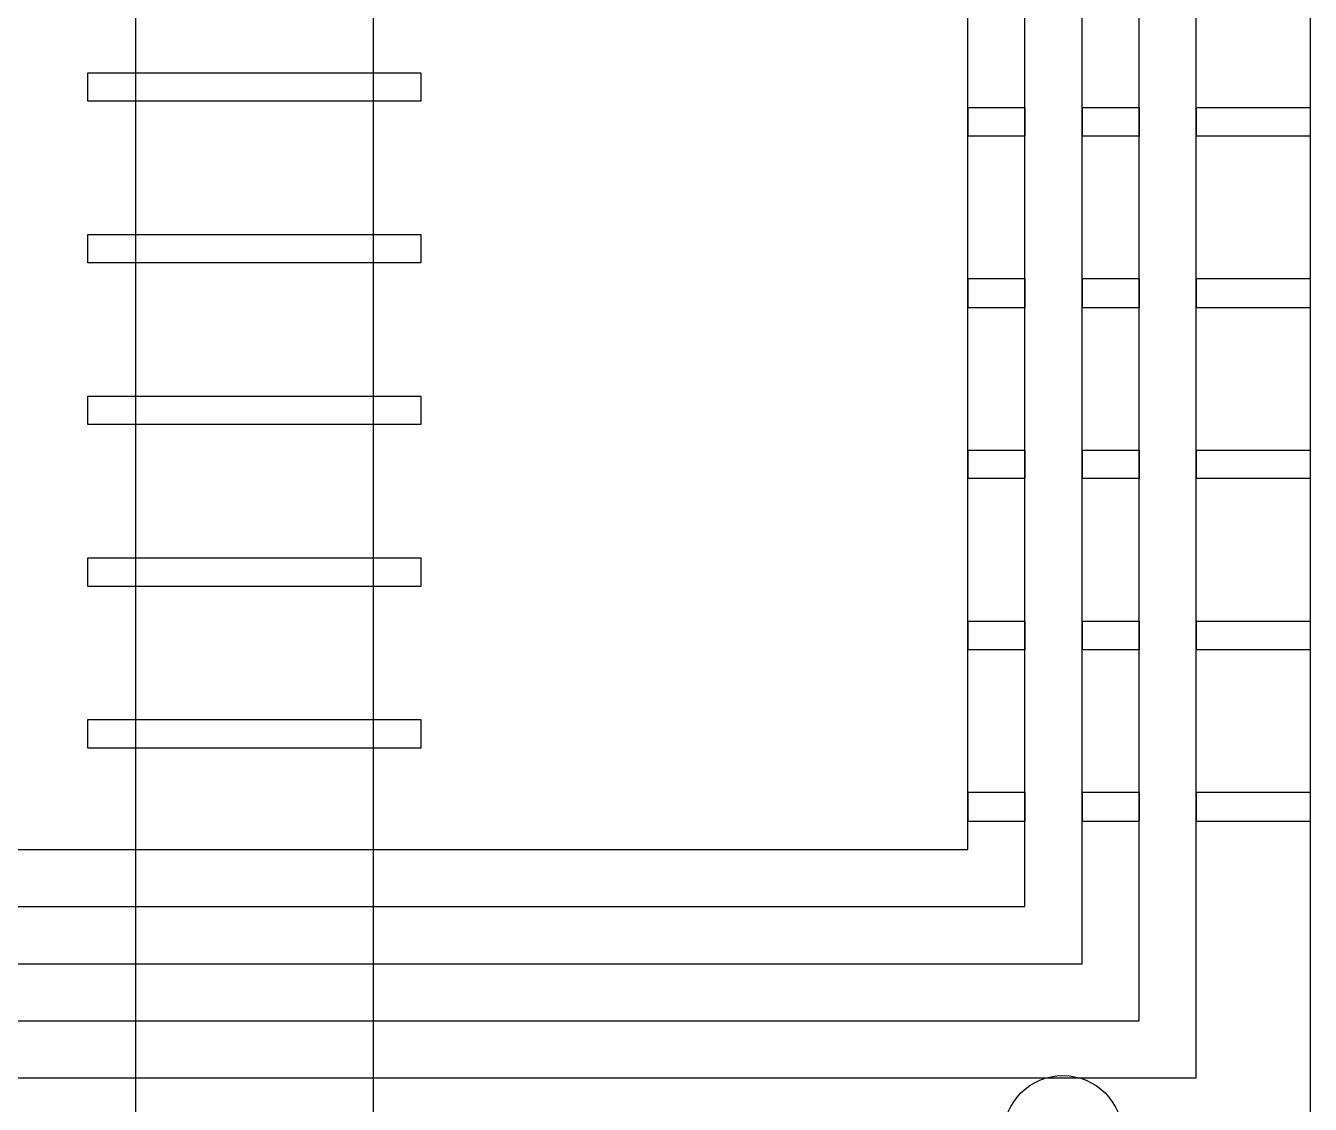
# Model space of a CAD drawing. Header units: millimetres. Extents: x -35 to 26, y -14 to 63.
# Drawn here: x -4.81 to 22.2, y 17.64 to 40.32 of the extents above; entities that cross this region are included whole.
import ezdxf

# ---------------------------------------------------------------- set-up
doc = ezdxf.new("R2010")
doc.units = ezdxf.units.MM
doc.layers.add('Body', color=7, linetype='CONTINUOUS')

msp = doc.modelspace()

# ---------------------------------------------------------------- linework, layer by layer
at = {"layer": 'Body'}
for p, q in [((19.8, 18.2), (19.8, 57.8)), ((19.8, 18.2), (19.8, 57.8)), ((19.8, 18.2, 14), (19.8, 57.8, 14)), ((19.8, 18.2, 14), (19.8, 57.8, 14)), ((18.6, 19.4, 14), (18.6, 56.6, 14)), ((18.6, 19.4), (18.6, 56.6)), ((18.6, 19.4, 14), (18.6, 56.6, 14)), ((18.6, 19.4), (18.6, 56.6)), ((22.2, 56.0819), (22.2, 15.8)), ((22.2, 56.0819), (22.2, 15.8)), ((17.4, 20.6), (17.4, 55.4)), ((17.4, 20.6), (17.4, 55.4)), ((17.4, 20.6, 14), (17.4, 55.4, 14)), ((17.4, 20.6, 14), (17.4, 55.4, 14)), ((16.2, 21.8), (16.2, 54.2)), ((16.2, 21.8, 14), (16.2, 54.2, 14)), ((16.2, 21.8), (16.2, 54.2)), ((16.2, 21.8, 14), (16.2, 54.2, 14)), ((15, 23, 14), (15, 53, 14)), ((15, 23), (15, 53)), ((15, 23, 14), (15, 53, 14)), ((15, 23), (15, 53)), ((22.2, 46.08, 27), (22.2, 15.8, 27)), ((22.2, 46.08, 27), (22.2, 15.8, 27)), ((-2.5, 42.134, 16), (-2.5, 39.334, 16)), ((-2.5, 42.134, 16), (-2.5, 39.334, 16)), ((-2.5, 42.134, 20), (-2.5, 39.334, 20)), ((-2.5, 42.134, 20), (-2.5, 39.334, 20)), ((2.5, 39.334, 16), (2.5, 42.134, 16)), ((2.5, 39.334, 20), (2.5, 42.134, 20)), ((2.5, 39.334, 16), (2.5, 42.134, 16)), ((2.5, 39.334, 20), (2.5, 42.134, 20)), ((-3.5, 39.334, 14), (3.5, 39.334, 14)), ((-3.5, 38.734, 14), (-3.5, 39.334, 14)), ((-3.5, 38.734, 14), (-3.5, 39.334, 14)), ((-3.5, 39.334, 14), (-3.5, 39.334, 20)), ((-3.5, 38.734, 20), (-3.5, 39.334, 20)), ((-3.5, 39.334, 14), (3.5, 39.334, 14)), ((-3.5, 39.334, 20), (-2.5, 39.334, 20)), ((-3.5, 39.334, 14), (-3.5, 39.334, 20)), ((-3.5, 39.334, 20), (-2.5, 39.334, 20)), ((-3.5, 38.734, 20), (-3.5, 39.334, 20)), ((-2.5, 39.334, 16), (2.5, 39.334, 16)), ((-2.5, 39.334, 16), (-2.5, 39.334, 20)), ((-2.5, 39.334, 20), (-2.5, 38.734, 20)), ((-2.5, 39.334, 16), (2.5, 39.334, 16)), ((-2.5, 39.334, 16), (-2.5, 39.334, 20)), ((-2.5, 39.334, 20), (2.5, 39.334, 20)), ((-2.5, 39.334, 20), (-2.5, 38.734, 20)), ((-2.5, 39.334, 20), (2.5, 39.334, 20)), ((2.5, 39.334, 20), (3.5, 39.334, 20)), ((2.5, 39.334, 20), (2.5, 39.334, 16)), ((2.5, 39.334, 20), (3.5, 39.334, 20)), ((2.5, 38.734, 20), (2.5, 39.334, 20)), ((2.5, 39.334, 20), (2.5, 39.334, 16)), ((2.5, 38.734, 20), (2.5, 39.334, 20)), ((3.5, 39.334, 14), (3.5, 38.734, 14)), ((3.5, 39.334, 14), (3.5, 38.734, 14)), ((3.5, 39.334, 20), (3.5, 38.734, 20)), ((3.5, 39.334, 14), (3.5, 39.334, 20)), ((3.5, 39.334, 14), (3.5, 39.334, 20)), ((3.5, 39.334, 20), (3.5, 38.734, 20)), ((3.5, 38.734, 14), (-3.5, 38.734, 14)), ((3.5, 38.734, 14), (-3.5, 38.734, 14)), ((-3.5, 38.734, 14), (-3.5, 38.734, 20)), ((-2.5, 38.734, 20), (-3.5, 38.734, 20)), ((-3.5, 38.734, 14), (-3.5, 38.734, 20)), ((-2.5, 38.734, 20), (-3.5, 38.734, 20)), ((-2.5, 38.734, 20), (-2.5, 38.734, 16)), ((2.5, 38.734, 16), (-2.5, 38.734, 16)), ((2.5, 38.734, 16), (-2.5, 38.734, 16)), ((-2.5, 38.734, 16), (-2.5, 35.934, 16)), ((-2.5, 38.734, 16), (-2.5, 35.934, 16)), ((-2.5, 38.734, 20), (-2.5, 35.934, 20)), ((-2.5, 38.734, 20), (-2.5, 38.734, 16)), ((2.5, 38.734, 20), (-2.5, 38.734, 20)), ((-2.5, 38.734, 20), (-2.5, 35.934, 20)), ((2.5, 38.734, 20), (-2.5, 38.734, 20)), ((2.5, 38.734, 16), (2.5, 38.734, 20)), ((3.5, 38.734, 20), (2.5, 38.734, 20)), ((2.5, 35.934, 16), (2.5, 38.734, 16)), ((2.5, 38.734, 16), (2.5, 38.734, 20)), ((2.5, 35.934, 20), (2.5, 38.734, 20)), ((2.5, 35.934, 16), (2.5, 38.734, 16)), ((3.5, 38.734, 20), (2.5, 38.734, 20)), ((2.5, 35.934, 20), (2.5, 38.734, 20)), ((3.5, 38.734, 14), (3.5, 38.734, 20)), ((3.5, 38.734, 14), (3.5, 38.734, 20)), ((15, 38.6, 7), (15, 38, 7)), ((15, 38.6, 7), (15, 38.6, 2)), ((15, 38.6, 2), (15, 38, 2)), ((15, 38.6, 7), (16.2, 38.6, 7)), ((15, 38.6, 7), (15, 38, 7)), ((15, 38.6, 2), (16.2, 38.6, 2)), ((15, 38.6, 7), (16.2, 38.6, 7)), ((15, 38.6, 7), (15, 38.6, 2)), ((15, 38.6, 2), (16.2, 38.6, 2)), ((15, 38.6, 2), (15, 38, 2)), ((16.2, 38.6, 7), (16.2, 38, 7)), ((16.2, 38.6, 7), (16.2, 38.6, 2)), ((16.2, 38.6, 2), (16.2, 38, 2)), ((16.2, 38.6, 7), (16.2, 38, 7)), ((16.2, 38.6, 7), (16.2, 38.6, 2)), ((16.2, 38.6, 2), (16.2, 38, 2)), ((17.4, 38.6, 7), (18.6, 38.6, 7)), ((17.4, 38.6, 7), (17.4, 38, 7)), ((17.4, 38.6, 2), (18.6, 38.6, 2)), ((17.4, 38.6, 7), (18.6, 38.6, 7)), ((17.4, 38.6, 7), (17.4, 38.6, 2)), ((17.4, 38.6, 2), (18.6, 38.6, 2)), ((17.4, 38.6, 2), (17.4, 38, 2)), ((17.4, 38.6, 7), (17.4, 38, 7)), ((17.4, 38.6, 7), (17.4, 38.6, 2)), ((17.4, 38.6, 2), (17.4, 38, 2)), ((18.6, 38.6, 7), (18.6, 38, 7)), ((18.6, 38.6, 7), (18.6, 38.6, 2)), ((18.6, 38.6, 2), (18.6, 38, 2)), ((18.6, 38.6, 7), (18.6, 38, 7)), ((18.6, 38.6, 7), (18.6, 38.6, 2)), ((18.6, 38.6, 2), (18.6, 38, 2)), ((19.8, 38.6, 7), (19.8, 38, 7)), ((19.8, 38.6, 7), (19.8, 38.6, 2)), ((19.8, 38.6, 2), (19.8, 38, 2)), ((19.8, 38.6, 2), (22.2, 38.6, 2)), ((19.8, 38.6, 2), (19.8, 38, 2)), ((19.8, 38.6, 2), (22.2, 38.6, 2)), ((19.8, 38.6, 7), (22.2, 38.6, 7)), ((19.8, 38.6, 7), (19.8, 38.6, 2)), ((19.8, 38.6, 7), (22.2, 38.6, 7)), ((19.8, 38.6, 7), (19.8, 38, 7)), ((22.2, 38.6, 2), (22.2, 38, 2)), ((22.2, 38.6, 7), (22.2, 38, 7)), ((22.2, 38.6, 7), (22.2, 38.6, 2)), ((22.2, 38.6, 2), (22.2, 38, 2)), ((22.2, 38.6, 7), (22.2, 38.6, 2)), ((22.2, 38.6, 7), (22.2, 38, 7)), ((15, 38, 2), (15, 38, 7)), ((16.2, 38, 2), (15, 38, 2)), ((15, 38, 2), (15, 38, 7)), ((16.2, 38, 7), (15, 38, 7)), ((16.2, 38, 7), (15, 38, 7)), ((16.2, 38, 2), (15, 38, 2)), ((16.2, 38, 2), (16.2, 38, 7)), ((16.2, 38, 2), (16.2, 38, 7)), ((18.6, 38, 2), (17.4, 38, 2)), ((17.4, 38, 2), (17.4, 38, 7)), ((18.6, 38, 7), (17.4, 38, 7)), ((18.6, 38, 7), (17.4, 38, 7)), ((18.6, 38, 2), (17.4, 38, 2)), ((17.4, 38, 2), (17.4, 38, 7)), ((18.6, 38, 2), (18.6, 38, 7)), ((18.6, 38, 2), (18.6, 38, 7)), ((19.8, 38, 2), (19.8, 38, 7)), ((22.2, 38, 2), (19.8, 38, 2)), ((22.2, 38, 2), (19.8, 38, 2)), ((19.8, 38, 2), (19.8, 38, 7)), ((22.2, 38, 7), (19.8, 38, 7)), ((22.2, 38, 7), (19.8, 38, 7)), ((22.2, 38, 2), (22.2, 38, 7)), ((22.2, 38, 2), (22.2, 38, 7)), ((-3.5, 35.934, 14), (3.5, 35.934, 14)), ((-3.5, 35.334, 14), (-3.5, 35.934, 14)), ((-3.5, 35.334, 14), (-3.5, 35.934, 14)), ((-3.5, 35.934, 14), (-3.5, 35.934, 20)), ((-3.5, 35.334, 20), (-3.5, 35.934, 20)), ((-3.5, 35.934, 14), (3.5, 35.934, 14)), ((-3.5, 35.934, 20), (-2.5, 35.934, 20)), ((-3.5, 35.934, 14), (-3.5, 35.934, 20)), ((-3.5, 35.934, 20), (-2.5, 35.934, 20)), ((-3.5, 35.334, 20), (-3.5, 35.934, 20)), ((-2.5, 35.934, 16), (2.5, 35.934, 16)), ((-2.5, 35.934, 16), (-2.5, 35.934, 20)), ((-2.5, 35.934, 20), (-2.5, 35.334, 20)), ((-2.5, 35.934, 16), (2.5, 35.934, 16)), ((-2.5, 35.934, 16), (-2.5, 35.934, 20)), ((-2.5, 35.934, 20), (2.5, 35.934, 20)), ((-2.5, 35.934, 20), (-2.5, 35.334, 20)), ((-2.5, 35.934, 20), (2.5, 35.934, 20)), ((2.5, 35.934, 20), (3.5, 35.934, 20)), ((2.5, 35.934, 20), (2.5, 35.934, 16)), ((2.5, 35.934, 20), (3.5, 35.934, 20)), ((2.5, 35.334, 20), (2.5, 35.934, 20)), ((2.5, 35.934, 20), (2.5, 35.934, 16)), ((2.5, 35.334, 20), (2.5, 35.934, 20)), ((3.5, 35.934, 14), (3.5, 35.334, 14)), ((3.5, 35.934, 14), (3.5, 35.334, 14)), ((3.5, 35.934, 20), (3.5, 35.334, 20)), ((3.5, 35.934, 14), (3.5, 35.934, 20)), ((3.5, 35.934, 14), (3.5, 35.934, 20)), ((3.5, 35.934, 20), (3.5, 35.334, 20)), ((3.5, 35.334, 14), (-3.5, 35.334, 14)), ((3.5, 35.334, 14), (-3.5, 35.334, 14)), ((-3.5, 35.334, 14), (-3.5, 35.334, 20)), ((-2.5, 35.334, 20), (-3.5, 35.334, 20)), ((-3.5, 35.334, 14), (-3.5, 35.334, 20)), ((-2.5, 35.334, 20), (-3.5, 35.334, 20)), ((-2.5, 35.334, 20), (-2.5, 35.334, 16)), ((2.5, 35.334, 16), (-2.5, 35.334, 16)), ((2.5, 35.334, 16), (-2.5, 35.334, 16)), ((-2.5, 35.334, 16), (-2.5, 32.534, 16)), ((-2.5, 35.334, 16), (-2.5, 32.534, 16)), ((-2.5, 35.334, 20), (-2.5, 32.534, 20)), ((-2.5, 35.334, 20), (-2.5, 35.334, 16)), ((2.5, 35.334, 20), (-2.5, 35.334, 20)), ((-2.5, 35.334, 20), (-2.5, 32.534, 20)), ((2.5, 35.334, 20), (-2.5, 35.334, 20)), ((2.5, 35.334, 16), (2.5, 35.334, 20)), ((3.5, 35.334, 20), (2.5, 35.334, 20)), ((2.5, 32.534, 16), (2.5, 35.334, 16)), ((2.5, 35.334, 16), (2.5, 35.334, 20)), ((2.5, 32.534, 20), (2.5, 35.334, 20)), ((2.5, 32.534, 16), (2.5, 35.334, 16)), ((3.5, 35.334, 20), (2.5, 35.334, 20)), ((2.5, 32.534, 20), (2.5, 35.334, 20)), ((3.5, 35.334, 14), (3.5, 35.334, 20)), ((3.5, 35.334, 14), (3.5, 35.334, 20)), ((15, 35, 7), (15, 34.4, 7)), ((15, 35, 2), (15, 35, 7)), ((15, 35, 2), (15, 34.4, 2)), ((16.2, 35, 7), (15, 35, 7)), ((15, 35, 7), (15, 34.4, 7)), ((16.2, 35, 2), (15, 35, 2)), ((15, 35, 2), (15, 35, 7)), ((16.2, 35, 7), (15, 35, 7)), ((16.2, 35, 2), (15, 35, 2)), ((15, 35, 2), (15, 34.4, 2)), ((16.2, 35, 7), (16.2, 34.4, 7)), ((16.2, 35, 2), (16.2, 35, 7)), ((16.2, 35, 2), (16.2, 34.4, 2)), ((16.2, 35, 7), (16.2, 34.4, 7)), ((16.2, 35, 2), (16.2, 35, 7)), ((16.2, 35, 2), (16.2, 34.4, 2)), ((18.6, 35, 7), (17.4, 35, 7)), ((17.4, 35, 7), (17.4, 34.4, 7)), ((18.6, 35, 2), (17.4, 35, 2)), ((17.4, 35, 2), (17.4, 35, 7)), ((18.6, 35, 7), (17.4, 35, 7)), ((18.6, 35, 2), (17.4, 35, 2)), ((17.4, 35, 2), (17.4, 34.4, 2)), ((17.4, 35, 7), (17.4, 34.4, 7)), ((17.4, 35, 2), (17.4, 35, 7)), ((17.4, 35, 2), (17.4, 34.4, 2)), ((18.6, 35, 7), (18.6, 34.4, 7)), ((18.6, 35, 2), (18.6, 35, 7)), ((18.6, 35, 2), (18.6, 34.4, 2)), ((18.6, 35, 7), (18.6, 34.4, 7)), ((18.6, 35, 2), (18.6, 35, 7)), ((18.6, 35, 2), (18.6, 34.4, 2)), ((19.8, 35, 7), (19.8, 34.4, 7)), ((19.8, 35, 2), (19.8, 35, 7)), ((19.8, 35, 2), (19.8, 34.4, 2)), ((22.2, 35, 7), (19.8, 35, 7)), ((19.8, 35, 7), (19.8, 34.4, 7)), ((22.2, 35, 2), (19.8, 35, 2)), ((19.8, 35, 2), (19.8, 35, 7)), ((22.2, 35, 7), (19.8, 35, 7)), ((22.2, 35, 2), (19.8, 35, 2)), ((19.8, 35, 2), (19.8, 34.4, 2)), ((22.2, 35, 7), (22.2, 34.4, 7)), ((22.2, 35, 2), (22.2, 35, 7)), ((22.2, 35, 2), (22.2, 34.4, 2)), ((22.2, 35, 7), (22.2, 34.4, 7)), ((22.2, 35, 2), (22.2, 35, 7)), ((22.2, 35, 2), (22.2, 34.4, 2)), ((15, 34.4, 7), (15, 34.4, 2)), ((15, 34.4, 7), (16.2, 34.4, 7)), ((15, 34.4, 2), (16.2, 34.4, 2)), ((15, 34.4, 2), (16.2, 34.4, 2)), ((15, 34.4, 7), (16.2, 34.4, 7)), ((15, 34.4, 7), (15, 34.4, 2)), ((16.2, 34.4, 7), (16.2, 34.4, 2)), ((16.2, 34.4, 7), (16.2, 34.4, 2)), ((17.4, 34.4, 7), (18.6, 34.4, 7)), ((17.4, 34.4, 2), (18.6, 34.4, 2)), ((17.4, 34.4, 2), (18.6, 34.4, 2)), ((17.4, 34.4, 7), (18.6, 34.4, 7)), ((17.4, 34.4, 7), (17.4, 34.4, 2)), ((17.4, 34.4, 7), (17.4, 34.4, 2)), ((18.6, 34.4, 7), (18.6, 34.4, 2)), ((18.6, 34.4, 7), (18.6, 34.4, 2)), ((19.8, 34.4, 7), (19.8, 34.4, 2)), ((19.8, 34.4, 7), (22.2, 34.4, 7)), ((19.8, 34.4, 2), (22.2, 34.4, 2)), ((19.8, 34.4, 7), (22.2, 34.4, 7)), ((19.8, 34.4, 7), (19.8, 34.4, 2)), ((19.8, 34.4, 2), (22.2, 34.4, 2)), ((22.2, 34.4, 7), (22.2, 34.4, 2)), ((22.2, 34.4, 7), (22.2, 34.4, 2)), ((-3.5, 32.534, 14), (3.5, 32.534, 14)), ((-3.5, 31.934, 14), (-3.5, 32.534, 14)), ((-3.5, 31.934, 14), (-3.5, 32.534, 14)), ((-3.5, 32.534, 14), (-3.5, 32.534, 20)), ((-3.5, 31.934, 20), (-3.5, 32.534, 20)), ((-3.5, 32.534, 14), (3.5, 32.534, 14)), ((-3.5, 32.534, 20), (-2.5, 32.534, 20)), ((-3.5, 32.534, 14), (-3.5, 32.534, 20)), ((-3.5, 32.534, 20), (-2.5, 32.534, 20)), ((-3.5, 31.934, 20), (-3.5, 32.534, 20)), ((-2.5, 32.534, 16), (2.5, 32.534, 16)), ((-2.5, 32.534, 16), (-2.5, 32.534, 20)), ((-2.5, 32.534, 20), (-2.5, 31.934, 20)), ((-2.5, 32.534, 16), (2.5, 32.534, 16)), ((-2.5, 32.534, 16), (-2.5, 32.534, 20)), ((-2.5, 32.534, 20), (2.5, 32.534, 20)), ((-2.5, 32.534, 20), (-2.5, 31.934, 20)), ((-2.5, 32.534, 20), (2.5, 32.534, 20)), ((2.5, 32.534, 20), (3.5, 32.534, 20)), ((2.5, 32.534, 20), (2.5, 32.534, 16)), ((2.5, 32.534, 20), (3.5, 32.534, 20)), ((2.5, 31.934, 20), (2.5, 32.534, 20)), ((2.5, 32.534, 20), (2.5, 32.534, 16)), ((2.5, 31.934, 20), (2.5, 32.534, 20)), ((3.5, 32.534, 14), (3.5, 31.934, 14)), ((3.5, 32.534, 14), (3.5, 31.934, 14)), ((3.5, 32.534, 20), (3.5, 31.934, 20)), ((3.5, 32.534, 14), (3.5, 32.534, 20)), ((3.5, 32.534, 14), (3.5, 32.534, 20)), ((3.5, 32.534, 20), (3.5, 31.934, 20)), ((3.5, 31.934, 14), (-3.5, 31.934, 14)), ((3.5, 31.934, 14), (-3.5, 31.934, 14)), ((-3.5, 31.934, 14), (-3.5, 31.934, 20)), ((-2.5, 31.934, 20), (-3.5, 31.934, 20)), ((-3.5, 31.934, 14), (-3.5, 31.934, 20)), ((-2.5, 31.934, 20), (-3.5, 31.934, 20)), ((-2.5, 31.934, 20), (-2.5, 31.934, 16)), ((2.5, 31.934, 16), (-2.5, 31.934, 16)), ((2.5, 31.934, 16), (-2.5, 31.934, 16)), ((-2.5, 31.934, 16), (-2.5, 29.134, 16)), ((-2.5, 31.934, 16), (-2.5, 29.134, 16)), ((-2.5, 31.934, 20), (-2.5, 29.134, 20)), ((-2.5, 31.934, 20), (-2.5, 31.934, 16)), ((2.5, 31.934, 20), (-2.5, 31.934, 20)), ((-2.5, 31.934, 20), (-2.5, 29.134, 20)), ((2.5, 31.934, 20), (-2.5, 31.934, 20)), ((2.5, 31.934, 16), (2.5, 31.934, 20)), ((3.5, 31.934, 20), (2.5, 31.934, 20)), ((2.5, 29.134, 16), (2.5, 31.934, 16)), ((2.5, 31.934, 16), (2.5, 31.934, 20)), ((2.5, 29.134, 20), (2.5, 31.934, 20)), ((2.5, 29.134, 16), (2.5, 31.934, 16)), ((3.5, 31.934, 20), (2.5, 31.934, 20)), ((2.5, 29.134, 20), (2.5, 31.934, 20)), ((3.5, 31.934, 14), (3.5, 31.934, 20)), ((3.5, 31.934, 14), (3.5, 31.934, 20)), ((15, 31.4, 7), (15, 30.8, 7)), ((15, 31.4, 7), (15, 31.4, 2)), ((15, 31.4, 2), (15, 30.8, 2)), ((15, 31.4, 7), (16.2, 31.4, 7)), ((15, 31.4, 7), (15, 30.8, 7)), ((15, 31.4, 2), (16.2, 31.4, 2)), ((15, 31.4, 7), (16.2, 31.4, 7)), ((15, 31.4, 7), (15, 31.4, 2)), ((15, 31.4, 2), (16.2, 31.4, 2)), ((15, 31.4, 2), (15, 30.8, 2)), ((16.2, 31.4, 7), (16.2, 30.8, 7)), ((16.2, 31.4, 7), (16.2, 31.4, 2)), ((16.2, 31.4, 2), (16.2, 30.8, 2)), ((16.2, 31.4, 7), (16.2, 30.8, 7)), ((16.2, 31.4, 7), (16.2, 31.4, 2)), ((16.2, 31.4, 2), (16.2, 30.8, 2)), ((17.4, 31.4, 7), (18.6, 31.4, 7)), ((17.4, 31.4, 7), (17.4, 30.8, 7)), ((17.4, 31.4, 2), (18.6, 31.4, 2)), ((17.4, 31.4, 7), (18.6, 31.4, 7)), ((17.4, 31.4, 7), (17.4, 31.4, 2)), ((17.4, 31.4, 2), (18.6, 31.4, 2)), ((17.4, 31.4, 2), (17.4, 30.8, 2)), ((17.4, 31.4, 7), (17.4, 30.8, 7)), ((17.4, 31.4, 7), (17.4, 31.4, 2)), ((17.4, 31.4, 2), (17.4, 30.8, 2)), ((18.6, 31.4, 7), (18.6, 30.8, 7)), ((18.6, 31.4, 7), (18.6, 31.4, 2)), ((18.6, 31.4, 2), (18.6, 30.8, 2)), ((18.6, 31.4, 7), (18.6, 30.8, 7)), ((18.6, 31.4, 7), (18.6, 31.4, 2)), ((18.6, 31.4, 2), (18.6, 30.8, 2)), ((19.8, 31.4, 7), (19.8, 30.8, 7)), ((19.8, 31.4, 7), (19.8, 31.4, 2)), ((19.8, 31.4, 2), (19.8, 30.8, 2)), ((19.8, 31.4, 2), (22.2, 31.4, 2)), ((19.8, 31.4, 2), (19.8, 30.8, 2)), ((19.8, 31.4, 2), (22.2, 31.4, 2)), ((19.8, 31.4, 7), (22.2, 31.4, 7)), ((19.8, 31.4, 7), (19.8, 31.4, 2)), ((19.8, 31.4, 7), (22.2, 31.4, 7)), ((19.8, 31.4, 7), (19.8, 30.8, 7)), ((22.2, 31.4, 2), (22.2, 30.8, 2)), ((22.2, 31.4, 7), (22.2, 30.8, 7)), ((22.2, 31.4, 7), (22.2, 31.4, 2)), ((22.2, 31.4, 2), (22.2, 30.8, 2)), ((22.2, 31.4, 7), (22.2, 31.4, 2)), ((22.2, 31.4, 7), (22.2, 30.8, 7)), ((15, 30.8, 2), (15, 30.8, 7)), ((16.2, 30.8, 2), (15, 30.8, 2)), ((15, 30.8, 2), (15, 30.8, 7)), ((16.2, 30.8, 7), (15, 30.8, 7)), ((16.2, 30.8, 7), (15, 30.8, 7)), ((16.2, 30.8, 2), (15, 30.8, 2)), ((16.2, 30.8, 2), (16.2, 30.8, 7)), ((16.2, 30.8, 2), (16.2, 30.8, 7)), ((18.6, 30.8, 2), (17.4, 30.8, 2)), ((17.4, 30.8, 2), (17.4, 30.8, 7)), ((18.6, 30.8, 7), (17.4, 30.8, 7)), ((18.6, 30.8, 7), (17.4, 30.8, 7)), ((18.6, 30.8, 2), (17.4, 30.8, 2)), ((17.4, 30.8, 2), (17.4, 30.8, 7)), ((18.6, 30.8, 2), (18.6, 30.8, 7)), ((18.6, 30.8, 2), (18.6, 30.8, 7)), ((19.8, 30.8, 2), (19.8, 30.8, 7)), ((22.2, 30.8, 2), (19.8, 30.8, 2)), ((22.2, 30.8, 2), (19.8, 30.8, 2)), ((19.8, 30.8, 2), (19.8, 30.8, 7)), ((22.2, 30.8, 7), (19.8, 30.8, 7)), ((22.2, 30.8, 7), (19.8, 30.8, 7)), ((22.2, 30.8, 2), (22.2, 30.8, 7)), ((22.2, 30.8, 2), (22.2, 30.8, 7)), ((-3.5, 29.134, 14), (3.5, 29.134, 14)), ((-3.5, 28.534, 14), (-3.5, 29.134, 14)), ((-3.5, 28.534, 14), (-3.5, 29.134, 14)), ((-3.5, 29.134, 14), (-3.5, 29.134, 20)), ((-3.5, 28.534, 20), (-3.5, 29.134, 20)), ((-3.5, 29.134, 14), (3.5, 29.134, 14)), ((-3.5, 29.134, 20), (-2.5, 29.134, 20)), ((-3.5, 29.134, 14), (-3.5, 29.134, 20)), ((-3.5, 29.134, 20), (-2.5, 29.134, 20)), ((-3.5, 28.534, 20), (-3.5, 29.134, 20)), ((-2.5, 29.134, 16), (2.5, 29.134, 16)), ((-2.5, 29.134, 16), (-2.5, 29.134, 20)), ((-2.5, 29.134, 20), (-2.5, 28.534, 20)), ((-2.5, 29.134, 16), (2.5, 29.134, 16)), ((-2.5, 29.134, 16), (-2.5, 29.134, 20)), ((-2.5, 29.134, 20), (2.5, 29.134, 20)), ((-2.5, 29.134, 20), (-2.5, 28.534, 20)), ((-2.5, 29.134, 20), (2.5, 29.134, 20)), ((2.5, 29.134, 20), (3.5, 29.134, 20)), ((2.5, 29.134, 20), (2.5, 29.134, 16)), ((2.5, 29.134, 20), (3.5, 29.134, 20)), ((2.5, 28.534, 20), (2.5, 29.134, 20)), ((2.5, 29.134, 20), (2.5, 29.134, 16)), ((2.5, 28.534, 20), (2.5, 29.134, 20)), ((3.5, 29.134, 14), (3.5, 28.534, 14)), ((3.5, 29.134, 14), (3.5, 28.534, 14)), ((3.5, 29.134, 20), (3.5, 28.534, 20)), ((3.5, 29.134, 14), (3.5, 29.134, 20)), ((3.5, 29.134, 14), (3.5, 29.134, 20)), ((3.5, 29.134, 20), (3.5, 28.534, 20)), ((3.5, 28.534, 14), (-3.5, 28.534, 14)), ((3.5, 28.534, 14), (-3.5, 28.534, 14)), ((-3.5, 28.534, 14), (-3.5, 28.534, 20)), ((-2.5, 28.534, 20), (-3.5, 28.534, 20)), ((-3.5, 28.534, 14), (-3.5, 28.534, 20)), ((-2.5, 28.534, 20), (-3.5, 28.534, 20)), ((-2.5, 28.534, 20), (-2.5, 28.534, 16)), ((2.5, 28.534, 16), (-2.5, 28.534, 16)), ((2.5, 28.534, 16), (-2.5, 28.534, 16)), ((-2.5, 28.534, 16), (-2.5, 25.734, 16)), ((-2.5, 28.534, 16), (-2.5, 25.734, 16)), ((-2.5, 28.534, 20), (-2.5, 25.734, 20)), ((-2.5, 28.534, 20), (-2.5, 28.534, 16)), ((2.5, 28.534, 20), (-2.5, 28.534, 20)), ((-2.5, 28.534, 20), (-2.5, 25.734, 20)), ((2.5, 28.534, 20), (-2.5, 28.534, 20)), ((2.5, 28.534, 16), (2.5, 28.534, 20)), ((3.5, 28.534, 20), (2.5, 28.534, 20)), ((2.5, 25.734, 16), (2.5, 28.534, 16)), ((2.5, 28.534, 16), (2.5, 28.534, 20)), ((2.5, 25.734, 20), (2.5, 28.534, 20)), ((2.5, 25.734, 16), (2.5, 28.534, 16)), ((3.5, 28.534, 20), (2.5, 28.534, 20)), ((2.5, 25.734, 20), (2.5, 28.534, 20)), ((3.5, 28.534, 14), (3.5, 28.534, 20)), ((3.5, 28.534, 14), (3.5, 28.534, 20)), ((15, 27.8, 7), (15, 27.8, 2)), ((15, 27.8, 2), (15, 27.2, 2)), ((15, 27.8, 7), (15, 27.2, 7)), ((15, 27.8, 2), (16.2, 27.8, 2)), ((15, 27.8, 7), (16.2, 27.8, 7)), ((15, 27.8, 7), (15, 27.8, 2)), ((15, 27.8, 2), (15, 27.2, 2)), ((15, 27.8, 2), (16.2, 27.8, 2)), ((15, 27.8, 7), (15, 27.2, 7)), ((15, 27.8, 7), (16.2, 27.8, 7)), ((16.2, 27.8, 7), (16.2, 27.8, 2)), ((16.2, 27.8, 2), (16.2, 27.2, 2)), ((16.2, 27.8, 7), (16.2, 27.2, 7)), ((16.2, 27.8, 7), (16.2, 27.8, 2)), ((16.2, 27.8, 2), (16.2, 27.2, 2)), ((16.2, 27.8, 7), (16.2, 27.2, 7)), ((17.4, 27.8, 2), (18.6, 27.8, 2)), ((17.4, 27.8, 7), (18.6, 27.8, 7)), ((17.4, 27.8, 7), (17.4, 27.8, 2)), ((17.4, 27.8, 2), (17.4, 27.2, 2)), ((17.4, 27.8, 2), (18.6, 27.8, 2)), ((17.4, 27.8, 7), (17.4, 27.2, 7)), ((17.4, 27.8, 7), (18.6, 27.8, 7)), ((17.4, 27.8, 7), (17.4, 27.8, 2)), ((17.4, 27.8, 2), (17.4, 27.2, 2)), ((17.4, 27.8, 7), (17.4, 27.2, 7)), ((18.6, 27.8, 7), (18.6, 27.8, 2)), ((18.6, 27.8, 2), (18.6, 27.2, 2)), ((18.6, 27.8, 7), (18.6, 27.2, 7)), ((18.6, 27.8, 7), (18.6, 27.8, 2)), ((18.6, 27.8, 2), (18.6, 27.2, 2)), ((18.6, 27.8, 7), (18.6, 27.2, 7)), ((19.8, 27.8, 7), (19.8, 27.8, 2)), ((19.8, 27.8, 2), (19.8, 27.2, 2)), ((19.8, 27.8, 7), (19.8, 27.2, 7)), ((19.8, 27.8, 7), (19.8, 27.2, 7)), ((19.8, 27.8, 7), (22.2, 27.8, 7)), ((19.8, 27.8, 2), (22.2, 27.8, 2)), ((19.8, 27.8, 7), (22.2, 27.8, 7)), ((19.8, 27.8, 7), (19.8, 27.8, 2)), ((19.8, 27.8, 2), (19.8, 27.2, 2)), ((19.8, 27.8, 2), (22.2, 27.8, 2)), ((22.2, 27.8, 7), (22.2, 27.2, 7)), ((22.2, 27.8, 7), (22.2, 27.8, 2)), ((22.2, 27.8, 2), (22.2, 27.2, 2)), ((22.2, 27.8, 7), (22.2, 27.2, 7)), ((22.2, 27.8, 7), (22.2, 27.8, 2)), ((22.2, 27.8, 2), (22.2, 27.2, 2)), ((15, 27.2, 2), (15, 27.2, 7)), ((16.2, 27.2, 2), (15, 27.2, 2)), ((16.2, 27.2, 2), (15, 27.2, 2)), ((15, 27.2, 2), (15, 27.2, 7)), ((16.2, 27.2, 7), (15, 27.2, 7)), ((16.2, 27.2, 7), (15, 27.2, 7)), ((16.2, 27.2, 2), (16.2, 27.2, 7)), ((16.2, 27.2, 2), (16.2, 27.2, 7)), ((18.6, 27.2, 2), (17.4, 27.2, 2)), ((18.6, 27.2, 2), (17.4, 27.2, 2)), ((17.4, 27.2, 2), (17.4, 27.2, 7)), ((18.6, 27.2, 7), (17.4, 27.2, 7)), ((18.6, 27.2, 7), (17.4, 27.2, 7)), ((17.4, 27.2, 2), (17.4, 27.2, 7)), ((18.6, 27.2, 2), (18.6, 27.2, 7)), ((18.6, 27.2, 2), (18.6, 27.2, 7)), ((19.8, 27.2, 2), (19.8, 27.2, 7)), ((22.2, 27.2, 7), (19.8, 27.2, 7)), ((22.2, 27.2, 2), (19.8, 27.2, 2)), ((19.8, 27.2, 2), (19.8, 27.2, 7)), ((22.2, 27.2, 7), (19.8, 27.2, 7)), ((22.2, 27.2, 2), (19.8, 27.2, 2)), ((22.2, 27.2, 2), (22.2, 27.2, 7)), ((22.2, 27.2, 2), (22.2, 27.2, 7)), ((-3.5, 25.734, 14), (3.5, 25.734, 14)), ((-3.5, 25.134, 14), (-3.5, 25.734, 14)), ((-3.5, 25.134, 14), (-3.5, 25.734, 14)), ((-3.5, 25.734, 14), (-3.5, 25.734, 20)), ((-3.5, 25.134, 20), (-3.5, 25.734, 20)), ((-3.5, 25.734, 14), (3.5, 25.734, 14)), ((-3.5, 25.734, 20), (-2.5, 25.734, 20)), ((-3.5, 25.734, 14), (-3.5, 25.734, 20)), ((-3.5, 25.734, 20), (-2.5, 25.734, 20)), ((-3.5, 25.134, 20), (-3.5, 25.734, 20)), ((-2.5, 25.734, 16), (2.5, 25.734, 16)), ((-2.5, 25.734, 16), (-2.5, 25.734, 20)), ((-2.5, 25.734, 20), (-2.5, 25.134, 20)), ((-2.5, 25.734, 16), (2.5, 25.734, 16)), ((-2.5, 25.734, 16), (-2.5, 25.734, 20)), ((-2.5, 25.734, 20), (2.5, 25.734, 20)), ((-2.5, 25.734, 20), (-2.5, 25.134, 20)), ((-2.5, 25.734, 20), (2.5, 25.734, 20)), ((2.5, 25.734, 20), (3.5, 25.734, 20)), ((2.5, 25.734, 20), (2.5, 25.734, 16)), ((2.5, 25.734, 20), (3.5, 25.734, 20)), ((2.5, 25.134, 20), (2.5, 25.734, 20)), ((2.5, 25.734, 20), (2.5, 25.734, 16)), ((2.5, 25.134, 20), (2.5, 25.734, 20)), ((3.5, 25.734, 14), (3.5, 25.134, 14)), ((3.5, 25.734, 14), (3.5, 25.134, 14)), ((3.5, 25.734, 20), (3.5, 25.134, 20)), ((3.5, 25.734, 14), (3.5, 25.734, 20)), ((3.5, 25.734, 14), (3.5, 25.734, 20)), ((3.5, 25.734, 20), (3.5, 25.134, 20)), ((3.5, 25.134, 14), (-3.5, 25.134, 14)), ((3.5, 25.134, 14), (-3.5, 25.134, 14)), ((-3.5, 25.134, 14), (-3.5, 25.134, 20)), ((-2.5, 25.134, 20), (-3.5, 25.134, 20)), ((-3.5, 25.134, 14), (-3.5, 25.134, 20)), ((-2.5, 25.134, 20), (-3.5, 25.134, 20)), ((-2.5, 25.134, 20), (-2.5, 25.134, 16)), ((2.5, 25.134, 16), (-2.5, 25.134, 16)), ((-2.5, 25.134, 16), (-2.5, 17.0883, 16)), ((-2.5, 25.134, 20), (-2.5, 17.0883, 20)), ((-2.5, 25.134, 20), (-2.5, 25.134, 16)), ((2.5, 25.134, 16), (-2.5, 25.134, 16)), ((-2.5, 25.134, 16), (-2.5, 17.0883, 16)), ((2.5, 25.134, 20), (-2.5, 25.134, 20)), ((-2.5, 25.134, 20), (-2.5, 17.0883, 20)), ((2.5, 25.134, 20), (-2.5, 25.134, 20)), ((2.5, 25.134, 16), (2.5, 25.134, 20)), ((3.5, 25.134, 20), (2.5, 25.134, 20)), ((2.5, 17.0883, 16), (2.5, 25.134, 16)), ((2.5, 17.0883, 16), (2.5, 25.134, 16)), ((2.5, 25.134, 16), (2.5, 25.134, 20)), ((2.5, 17.0883, 20), (2.5, 25.134, 20)), ((2.5, 17.0883, 20), (2.5, 25.134, 20)), ((3.5, 25.134, 20), (2.5, 25.134, 20)), ((3.5, 25.134, 14), (3.5, 25.134, 20)), ((3.5, 25.134, 14), (3.5, 25.134, 20)), ((15, 24.2, 2), (15, 23.6, 2)), ((15, 24.2, 7), (15, 23.6, 7)), ((15, 24.2, 2), (15, 24.2, 7)), ((16.2, 24.2, 2), (15, 24.2, 2)), ((15, 24.2, 2), (15, 23.6, 2)), ((16.2, 24.2, 7), (15, 24.2, 7)), ((15, 24.2, 7), (15, 23.6, 7)), ((16.2, 24.2, 2), (15, 24.2, 2)), ((15, 24.2, 2), (15, 24.2, 7)), ((16.2, 24.2, 7), (15, 24.2, 7)), ((16.2, 24.2, 2), (16.2, 23.6, 2)), ((16.2, 24.2, 7), (16.2, 23.6, 7)), ((16.2, 24.2, 2), (16.2, 24.2, 7)), ((16.2, 24.2, 2), (16.2, 23.6, 2)), ((16.2, 24.2, 7), (16.2, 23.6, 7)), ((16.2, 24.2, 2), (16.2, 24.2, 7)), ((18.6, 24.2, 2), (17.4, 24.2, 2)), ((17.4, 24.2, 2), (17.4, 23.6, 2)), ((18.6, 24.2, 7), (17.4, 24.2, 7)), ((17.4, 24.2, 7), (17.4, 23.6, 7)), ((18.6, 24.2, 2), (17.4, 24.2, 2)), ((17.4, 24.2, 2), (17.4, 24.2, 7)), ((18.6, 24.2, 7), (17.4, 24.2, 7)), ((17.4, 24.2, 2), (17.4, 23.6, 2)), ((17.4, 24.2, 7), (17.4, 23.6, 7)), ((17.4, 24.2, 2), (17.4, 24.2, 7)), ((18.6, 24.2, 2), (18.6, 23.6, 2)), ((18.6, 24.2, 7), (18.6, 23.6, 7)), ((18.6, 24.2, 2), (18.6, 24.2, 7)), ((18.6, 24.2, 2), (18.6, 23.6, 2)), ((18.6, 24.2, 7), (18.6, 23.6, 7)), ((18.6, 24.2, 2), (18.6, 24.2, 7)), ((19.8, 24.2, 2), (19.8, 23.6, 2)), ((19.8, 24.2, 7), (19.8, 23.6, 7)), ((19.8, 24.2, 2), (19.8, 24.2, 7)), ((22.2, 24.2, 2), (19.8, 24.2, 2)), ((19.8, 24.2, 2), (19.8, 24.2, 7)), ((22.2, 24.2, 7), (19.8, 24.2, 7)), ((22.2, 24.2, 2), (19.8, 24.2, 2)), ((19.8, 24.2, 2), (19.8, 23.6, 2)), ((22.2, 24.2, 7), (19.8, 24.2, 7)), ((19.8, 24.2, 7), (19.8, 23.6, 7)), ((22.2, 24.2, 2), (22.2, 24.2, 7)), ((22.2, 24.2, 2), (22.2, 23.6, 2)), ((22.2, 24.2, 7), (22.2, 23.6, 7)), ((22.2, 24.2, 2), (22.2, 24.2, 7)), ((22.2, 24.2, 2), (22.2, 23.6, 2)), ((22.2, 24.2, 7), (22.2, 23.6, 7)), ((15, 23.6, 7), (15, 23.6, 2)), ((15, 23.6, 2), (16.2, 23.6, 2)), ((15, 23.6, 2), (16.2, 23.6, 2)), ((15, 23.6, 7), (16.2, 23.6, 7)), ((15, 23.6, 7), (15, 23.6, 2)), ((15, 23.6, 7), (16.2, 23.6, 7)), ((16.2, 23.6, 7), (16.2, 23.6, 2)), ((16.2, 23.6, 7), (16.2, 23.6, 2)), ((17.4, 23.6, 2), (18.6, 23.6, 2)), ((17.4, 23.6, 2), (18.6, 23.6, 2)), ((17.4, 23.6, 7), (18.6, 23.6, 7)), ((17.4, 23.6, 7), (17.4, 23.6, 2)), ((17.4, 23.6, 7), (18.6, 23.6, 7)), ((17.4, 23.6, 7), (17.4, 23.6, 2)), ((18.6, 23.6, 7), (18.6, 23.6, 2)), ((18.6, 23.6, 7), (18.6, 23.6, 2)), ((19.8, 23.6, 7), (19.8, 23.6, 2)), ((19.8, 23.6, 2), (22.2, 23.6, 2)), ((19.8, 23.6, 7), (22.2, 23.6, 7)), ((19.8, 23.6, 2), (22.2, 23.6, 2)), ((19.8, 23.6, 7), (22.2, 23.6, 7)), ((19.8, 23.6, 7), (19.8, 23.6, 2)), ((22.2, 23.6, 7), (22.2, 23.6, 2)), ((22.2, 23.6, 7), (22.2, 23.6, 2)), ((-15, 23, 14), (15, 23, 14)), ((-15, 23, 14), (15, 23, 14)), ((-15, 23), (15, 23)), ((-15, 23), (15, 23)), ((15, 23), (15, 23, 14)), ((15, 23), (15, 23, 14)), ((-16.2, 21.8), (16.2, 21.8)), ((-16.2, 21.8, 14), (16.2, 21.8, 14)), ((-16.2, 21.8, 14), (16.2, 21.8, 14)), ((-16.2, 21.8), (16.2, 21.8)), ((16.2, 21.8), (16.2, 21.8, 14)), ((16.2, 21.8), (16.2, 21.8, 14)), ((-17.4, 20.6), (17.4, 20.6)), ((-17.4, 20.6, 14), (17.4, 20.6, 14)), ((-17.4, 20.6), (17.4, 20.6)), ((-17.4, 20.6, 14), (17.4, 20.6, 14)), ((17.4, 20.6), (17.4, 20.6, 14)), ((17.4, 20.6), (17.4, 20.6, 14)), ((-18.6, 19.4, 14), (18.6, 19.4, 14)), ((-18.6, 19.4, 14), (18.6, 19.4, 14)), ((-18.6, 19.4), (18.6, 19.4)), ((-18.6, 19.4), (18.6, 19.4)), ((18.6, 19.4), (18.6, 19.4, 14)), ((18.6, 19.4), (18.6, 19.4, 14)), ((-19.8, 18.2), (19.8, 18.2)), ((-19.8, 18.2, 14), (19.8, 18.2, 14)), ((-19.8, 18.2), (19.8, 18.2)), ((-19.8, 18.2, 14), (19.8, 18.2, 14)), ((19.8, 18.2), (19.8, 18.2, 14)), ((19.8, 18.2), (19.8, 18.2, 14))]:
    msp.add_line(p, q, dxfattribs=at)
msp.add_circle((17, 17), 1.25, dxfattribs=at)
msp.add_circle((17, 17), 1.25, dxfattribs=at)

doc.saveas('drawing.dxf')
